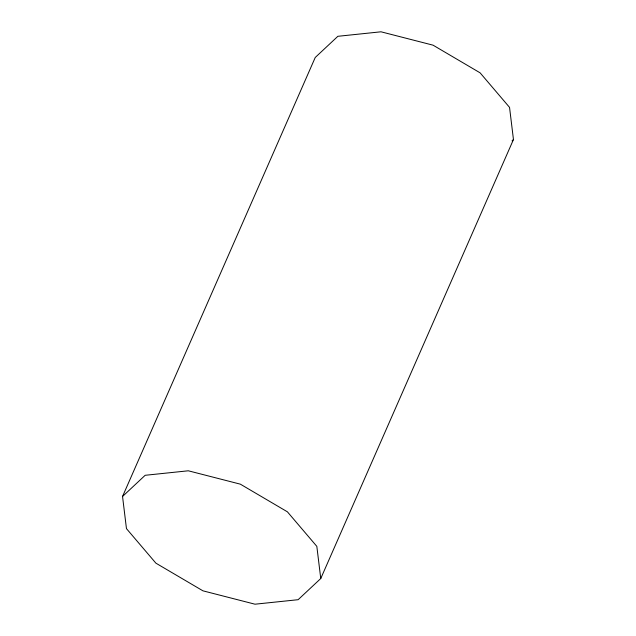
<?xml version="1.0" encoding="UTF-8"?>
<svg xmlns="http://www.w3.org/2000/svg" width="636" height="636" viewBox="0 0 636 636"><rect width="100%" height="100%" fill="white"/><g stroke="black" fill="none" stroke-linecap="round" stroke-linejoin="round"><path stroke-width="0.95" d="M122.541 496.462L315.241 57.471L337.875 36.3L380.996 31.8L433.06 45.172L480.108 72.838L509.539 107.373L513.459 139.538L320.759 578.529L298.125 599.7L255.004 604.2L202.94 590.828L155.892 563.162L126.461 528.627L122.541 496.462L145.167 475.291L188.296 470.791L240.352 484.163L287.4 511.821L316.831 546.364L320.759 578.529M512.044 140.866L513.459 139.538"/></g></svg>
